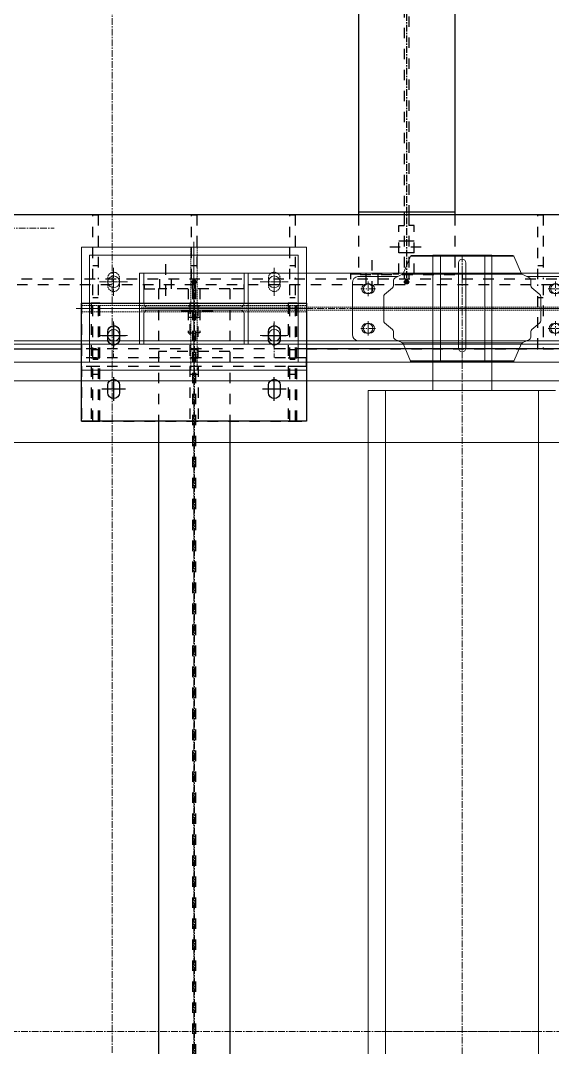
# Model space of a CAD drawing. Header units: inches. Extents: x 209270 to 234360, y -180214 to -150194.
# Drawn here: x 222891 to 223884, y -161594 to -159676 of the extents above; entities that cross this region are included whole.
import ezdxf

# ---------------------------------------------------------------- set-up
doc = ezdxf.new("R2010")
doc.units = ezdxf.units.IN
doc.header["$LTSCALE"] = 10
doc.header["$MEASUREMENT"] = 0
for name, pattern in [('CENTER', [2, 1.25, -0.25, 0.25, -0.25]), ('DXK_LINE_DOT2', [3.9198, 1.9599, -1.9599]), ('HIDDEN', [0.375, 0.25, -0.125])]:
    doc.linetypes.add(name, pattern=pattern)
doc.layers.get('0').update_dxf_attribs({"color": 1})
for name, color, linetype in [('_STR_0', 5, 'Continuous'), ('_STR_1', 5, 'Continuous'), ('_STR_2', 5, 'Continuous'), ('_STR_4', 5, 'Continuous')]:
    doc.layers.add(name, color=color, linetype=linetype)
for name, color, linetype, lineweight in [('adani logo', 1, 'Continuous', 15), ('All Bought', 1, 'Continuous', 9), ('Belt', 1, 'Continuous', 9), ('CEN', 1, 'CENTER', 9), ('DIM', 1, 'Continuous', 13), ('HIDDDEN', 1, 'HIDDEN', 9), ('HIDDEN', 1, 'HIDDEN', 9), ('MAIN OBJECT', 1, 'Continuous', 18), ('OBJECT', 1, 'Continuous', 18), ('STR25', 1, 'Continuous', 5)]:
    doc.layers.add(name, color=color, linetype=linetype, lineweight=lineweight)

# ---------------------------------------------------------------- blocks, each defined once
blk = doc.blocks.new('A$Ccd523e08')
at = {"layer": 'CEN'}
blk.add_line((-55.5, 1500, 4.7), (-2941.9, 1500, 4.7), dxfattribs=at)
blk = doc.blocks.new('A$C1f4f58bd')
at = {"layer": 'CEN'}
blk.add_lwpolyline([(1100, 2200), (5000, 2200), (5000, -2700), (1100, -2700)], close=True, dxfattribs=at)
blk = doc.blocks.new('A$Cee1ce5ad')
at = {"layer": 'All Bought'}
for p, q in [((-110.6, 65.2), (-96.5, 98)), ((-96.6, 97.8), (96.6, 97.8)), ((-92.9, 99.5), (92.9, 99.5)), ((110.6, 65.2), (96.5, 98)), ((-6.9, 85.4), (-6.9, -73.9)), ((6.9, 85.4), (6.9, -73.9)), ((-195, 60), (-120.6, 60)), ((-125.4, 57.7), (-113, 63.5)), ((-111.9, 64.2), (111.9, 64.2)), ((125.4, 57.7), (113, 63.5)), ((120.6, 60), (195, 60)), ((-205, 48.3), (-205, -48.3)), ((-144.9, 26.5), (-130.1, 38.9)), ((-128.3, 51.5), (-128.3, 42.7)), ((128.3, 51.5), (128.3, 42.7)), ((144.9, 26.5), (130.1, 38.9)), ((205, 48.3), (205, -48.3)), ((-146.7, 22.7), (-146.7, -22.7)), ((146.7, 22.7), (146.7, -22.7)), ((-144.9, -26.5), (-130.1, -38.9)), ((144.9, -26.5), (130.1, -38.9)), ((-128.3, -51.5), (-128.3, -42.7)), ((128.3, -51.5), (128.3, -42.7)), ((-195, -60), (-120.6, -60)), ((-125.4, -57.7), (-113, -63.5)), ((-111.9, -64.2), (111.9, -64.2)), ((-110.6, -65.2), (-96.5, -98)), ((110.6, -65.2), (96.5, -98)), ((125.4, -57.7), (113, -63.5)), ((120.6, -60), (195, -60)), ((-96.6, -97.8), (96.6, -97.8)), ((-92.9, -99.5), (92.9, -99.5))]:
    blk.add_line(p, q, dxfattribs=at)
at = {"layer": 'All Bought', "ltscale": 50}
for p, q in [((-42.5, 99.5), (-42.5, -99.5)), ((40.8, 99.5), (40.8, -99.5))]:
    blk.add_line(p, q, dxfattribs=at)
at = {"layer": 'All Bought'}
for points in [[(-171.2, 28, 1), (-171.2, 46), (-177.2, 46, 1), (-177.2, 28)], [(178.8, 28, 1), (178.8, 46), (172.8, 46, 1), (172.8, 28)], [(-171.2, -46, 1), (-171.2, -28), (-177.2, -28, 1), (-177.2, -46)], [(178.8, -46, 1), (178.8, -28), (172.8, -28, 1), (172.8, -46)]]:
    blk.add_lwpolyline(points, format="xyb", close=True, dxfattribs=at)
for centre, radius, start, end in [((-92.9, 94.5), 5, 90, 135), ((92.9, 94.5), 5, 45, 90), ((0, 85.4), 6.9, 0, 180), ((-193.5, 48.6), 11.5, 97.6625, 181.1349), ((-120.5, 51.7), 7.85, 129.2243, 180.8268), ((-116.5, 71.1), 8.33, 295, 315), ((116.5, 71.1), 8.33, 225, 245), ((120.5, 51.7), 7.85, 359.1732, 50.7757), ((193.5, 48.6), 11.5, 358.8651, 82.3375), ((-133.3, 42.7), 5, 310, 0), ((133.3, 42.7), 5, 180, 230), ((-141.7, 22.7), 5, 130, 180), ((141.7, 22.7), 5, 0, 50), ((-141.7, -22.7), 5, 180, 230), ((141.7, -22.7), 5, 310, 0), ((-193.5, -48.6), 11.5, 178.8651, 262.3375), ((-133.3, -42.7), 5, 0, 50), ((-120.5, -51.7), 7.85, 179.1732, 230.7757), ((120.5, -51.7), 7.85, 309.2243, 0.8268), ((133.3, -42.7), 5, 130, 180), ((193.5, -48.6), 11.5, 277.6625, 1.1349), ((-116.5, -71.1), 8.33, 45, 65), ((0, -73.9), 6.9, 180, 0), ((116.5, -71.1), 8.33, 115, 135), ((-92.9, -94.5), 5, 225, 270), ((92.9, -94.5), 5, 270, 315)]:
    blk.add_arc(centre, radius, start, end, dxfattribs=at)
at = {"layer": 'CEN'}
for p, q in [((0, 99.5), (0, -99.5)), ((-174.2, 50.5), (-174.2, 23.5)), ((175.8, 50.5), (175.8, 23.5)), ((-160.7, 37), (-187.7, 37)), ((162.3, 37), (189.3, 37)), ((-205, 0), (205, 0)), ((-160.7, -37), (-187.7, -37)), ((-174.2, -50.5), (-174.2, -23.5)), ((162.3, -37), (189.3, -37)), ((175.8, -50.5), (175.8, -23.5))]:
    blk.add_line(p, q, dxfattribs=at)
blk = doc.blocks.new('A$C439c46b0')
at = {"layer": 'CEN'}
for p, q in [((0, 124.8), (0, -124.8)), ((-150, 30), (-150, 70)), ((150, 70), (150, 30)), ((-176.1, 50), (-123.9, 50)), ((123.9, 50), (176.1, 50)), ((-219.8, 0), (219.8, 0)), ((-150, -70), (-150, -30)), ((150, -30), (150, -70)), ((-123.9, -50), (-176.1, -50)), ((176.1, -50), (123.9, -50))]:
    blk.add_line(p, q, dxfattribs=at)
at = {"layer": 'MAIN OBJECT', "elevation": -528}
blk.add_lwpolyline([(-195, 100), (195, 100), (195, -100), (-195, -100)], close=True, dxfattribs=at)
at = {"layer": 'MAIN OBJECT'}
for centre in [(-150, 50, -1074.4), (150, 50, -1074.4), (-150, -50, -1074.4), (150, -50, -1074.4)]:
    blk.add_circle(centre, 11, dxfattribs=at)
blk = doc.blocks.new('A$C4ed3ba51')
at = {"layer": 'CEN'}
for p, q in [((0, 115), (0, -115)), ((-150, 23.9), (-150, 91.1)), ((150, 23.9), (150, 91.1)), ((-130, 50), (-170, 50)), ((130, 50), (170, 50)), ((-210, 0), (210, 0)), ((-150, -23.9), (-150, -76.1)), ((150, -23.9), (150, -76.1)), ((-130, -50), (-170, -50)), ((130, -50), (170, -50))]:
    blk.add_line(p, q, dxfattribs=at)
at = {"layer": 'HIDDDEN'}
for points in [[(6, 6), (6, 115), (-6, 115), (-6, 6)], [(6, -6), (6, -115), (-6, -115), (-6, -6)]]:
    blk.add_lwpolyline(points, dxfattribs=at)
blk.add_lwpolyline([(-210, -6), (210, -6), (210, 6), (-210, 6)], close=True, dxfattribs=at)
at = {"layer": 'HIDDEN', "elevation": -528}
for points in [[(-139, 57, 1), (-161, 57), (-161, 43, 1), (-139, 43)], [(139, 57, -1), (161, 57), (161, 43, -1), (139, 43)], [(-139, -57, -1), (-161, -57), (-161, -43, -1), (-139, -43)], [(139, -57, 1), (161, -57), (161, -43, 1), (139, -43)]]:
    blk.add_lwpolyline(points, format="xyb", close=True, dxfattribs=at)
at = {"layer": 'MAIN OBJECT'}
blk.add_lwpolyline([(-101.5, 66.5), (-93.7, 66.5), (-93.7, 10.4, 0.414214), (-86.1, 2.8), (86.1, 2.8, 0.414214), (93.7, 10.4), (93.7, 66.5), (101.5, 66.5), (101.5, -66.5), (93.7, -66.5), (93.7, -66.5), (93.7, -10.4, 0.414214), (86.1, -2.8), (-86.1, -2.8, 0.414214), (-93.7, -10.4), (-93.7, -66.5), (-93.7, -66.5), (-101.5, -66.5)], format="xyb", close=True, dxfattribs=at)
at = {"layer": 'STR25', "elevation": -528}
blk.add_lwpolyline([(-210, 115), (210, 115), (210, -115), (-210, -115)], close=True, dxfattribs=at)
at = {"layer": 'adani logo'}
blk.add_blockref('A$C439c46b0', (0, 0), dxfattribs=at)
blk = doc.blocks.new('RTR')
at = {"layer": 'All Bought'}
for p, q in [((-83462, -1561510, 7412901051.7), (-83462, -1561763)), ((-83462, -1561510, 7412901051.7), (-83352, -1561510, 7412901051.7)), ((-83352, -1561510, 7412901051.7), (-83352, -1561763)), ((-83232.6, -1561763), (-83582.6, -1561763)), ((-83582.6, -1561763), (-83582.6, -1564163)), ((-83550.6, -1561763), (-83550.6, -1564163)), ((-83264.6, -1561763), (-83264.6, -1564163))]:
    blk.add_line(p, q, dxfattribs=at)
at = {"layer": 'CEN'}
for p, q in [((-83407, -1561510.1), (-83407, -1564406.4)), ((-83582.8, -1561559.5, 3956186986.7), (-83582.8, -1561586.5, 3956186986.7)), ((-83569.3, -1561573, 3956186986.7), (-83596.3, -1561573, 3956186986.7)), ((-83219.3, -1561573, 3956186986.7), (-83246.3, -1561573, 3956186986.7)), ((-82885.2, -1561610, 4202462826.4), (-84008.2, -1561610, 10666859653.8)), ((-83462, -1561610, 7412901051.7), (-83352, -1561610, 7412901051.7)), ((-83582.8, -1561633.5, 3956186986.7), (-83582.8, -1561660.5, 3956186986.7)), ((-83569.3, -1561647, 3956186986.7), (-83596.3, -1561647, 3956186986.7)), ((-83219.3, -1561647, 3956186986.7), (-83246.3, -1561647, 3956186986.7)), ((-83908.2, -1564415.8), (-83908.2, -1561663.2)), ((-83557, -1562960, 7412901048.3), (-83257, -1562960, 7412901048.3))]:
    blk.add_line(p, q, dxfattribs=at)
at = {"layer": 'HIDDDEN'}
for p, q in [((-82808.2, -1561607, 10666859653.8), (-84008.2, -1561607, 10666859653.8)), ((-82808.2, -1561613, 10666859653.8), (-84008.2, -1561613, 10666859653.8))]:
    blk.add_line(p, q, dxfattribs=at)
at = {"layer": 'MAIN OBJECT'}
for centre in [(-83582.8, -1561573, 3956186986.7), (-83232.8, -1561573, 3956186986.7), (-83582.8, -1561647, 3956186986.7), (-83232.8, -1561647, 3956186986.7)]:
    blk.add_circle(centre, 9, dxfattribs=at)
at = {"layer": 'OBJECT'}
for p, q in [((-82808.2, -1561543.5, 10666859653.8), (-84008.2, -1561543.5, 10666859653.8)), ((-82808.2, -1561676.5, 10666859653.8), (-84008.2, -1561676.5, 10666859653.8))]:
    blk.add_line(p, q, dxfattribs=at)
at = {"xscale": -0.9999999999999998, "rotation": 180.0000896999132}
blk.add_blockref('A$C4ed3ba51', (-83908.2, -1561610, 8882565593.7), dxfattribs=at)
at = {"layer": 'MAIN OBJECT', "xscale": -0.9999999999999989, "rotation": 4.48499566286e-05}
blk.add_blockref('A$Cee1ce5ad', (-83407, -1561610, 7412901051.7), dxfattribs=at)
blk = doc.blocks.new('Part-116860372-116595 - 114867')
at = {"layer": '_STR_1', "linetype": 'DXK_LINE_DOT2'}
for p, q in [((223022.8, -160203.7), (223022.8, -160305.7)), ((223038.8, -160203.7), (223022.8, -160203.7)), ((223038.8, -160305.7), (223038.8, -160203.7)), ((223038.8, -160290.7), (223022.8, -160290.7)), ((223022.8, -160305.7), (223038.8, -160305.7))]:
    blk.add_line(p, q, dxfattribs=at)
blk = doc.blocks.new('Part-116860372-115945 - 114867')
at = {"layer": '_STR_1', "linetype": 'DXK_LINE_DOT2'}
for p, q in [((223122, -160168.7), (223122, -160176.7)), ((223122, -160176.7), (223148.3, -160176.7)), ((223204, -160176.7), (223204, -160258.7)), ((223212, -160176.7), (223212, -160168.7)), ((223204, -160258.7), (223212, -160258.7))]:
    blk.add_line(p, q, dxfattribs=at)
blk = doc.blocks.new('Part-116860372-157426 - 114867')
at = {"layer": '_STR_1', "linetype": 'DXK_LINE_DOT2'}
for p, q in [((223025.9, -160038.7), (222866.9, -160038.7)), ((223209.9, -160038.7), (223035.9, -160038.7)), ((223393.9, -160038.7), (223219.9, -160038.7)), ((223856.9, -160038.7), (223403.9, -160038.7)), ((224025.9, -160038.7), (223866.9, -160038.7)), ((222866.9, -160288.7), (223004.9, -160288.7)), ((223424.9, -160288.7), (223856.9, -160288.7)), ((223866.9, -160288.7), (224004.9, -160288.7))]:
    blk.add_line(p, q, dxfattribs=at)
blk = doc.blocks.new('Bolt-116860372-115947 - 114867')
at = {"layer": '_STR_1', "linetype": 'DXK_LINE_DOT2'}
for p, q in [((223162, -160189.7), (223162, -160126.7)), ((223151, -160168.7), (223151, -160158.7)), ((223173, -160168.7), (223173, -160158.7)), ((223151, -160176.7), (223151, -160168.7)), ((223173, -160176.7), (223173, -160168.7))]:
    blk.add_line(p, q, dxfattribs=at)
blk = doc.blocks.new('Part-116860372-114969 - 114867')
at = {"layer": '_STR_4', "linetype": 'Continuous'}
blk.add_hatch(color=256, dxfattribs=at).paths.add_polyline_path([(223611.9, -160167.7, -1), (223611.9, -160159.7, -1)])
at = {"layer": '_STR_1', "linetype": 'DXK_LINE_DOT2'}
for p, q in [((223616.2, -155473.7), (223616.2, -160033.7)), ((223607.6, -156239.8), (223607.6, -160033.7)), ((223521.9, -160038.7), (223521.9, -160150.7)), ((223607.6, -160038.7), (223607.6, -160150.7)), ((223616.2, -160038.7), (223616.2, -160150.7)), ((223701.9, -160038.7), (223701.9, -160150.7)), ((223701.9, -160150.7), (223521.9, -160150.7))]:
    blk.add_line(p, q, dxfattribs=at)
at = {"layer": '_STR_2', "linetype": 'Continuous'}
for p, q in [((223521.9, -155468.7), (223521.9, -160038.7)), ((223701.9, -155468.7), (223701.9, -160038.7)), ((223701.9, -160033.7), (223521.9, -160033.7)), ((223607.6, -160033.7), (223607.6, -160038.7)), ((223616.2, -160033.7), (223616.2, -160038.7))]:
    blk.add_line(p, q, dxfattribs=at)
at = {"layer": '_STR_4', "linetype": 'CENTER'}
blk.add_line((223611.9, -155363.7), (223611.9, -160163.7), dxfattribs=at)
at = {"layer": '_STR_4', "linetype": 'Continuous'}
blk.add_circle((223611.9, -160163.7), 4, dxfattribs=at)
blk = doc.blocks.new('Part-116860372-114988 - 114867')
at = {"layer": '_STR_4', "linetype": 'Continuous'}
blk.add_hatch(color=256, dxfattribs=at).paths.add_polyline_path([(223214.9, -160167.7, -1), (223214.9, -160159.7, -1)])
at = {"layer": '_STR_1', "linetype": 'DXK_LINE_DOT2'}
for p, q in [((223281.5, -160176.7), (223148.3, -160176.7)), ((223148.3, -160176.7), (223148.3, -160423.7)), ((223212, -160176.7), (223212, -163149.7)), ((223217.7, -160176.7), (223217.7, -163149.7)), ((223281.5, -160176.7), (223281.5, -160423.7)), ((223281.5, -160293.7), (223148.3, -160293.7))]:
    blk.add_line(p, q, dxfattribs=at)
at = {"layer": '_STR_2', "linetype": 'Continuous'}
for p, q in [((223148.3, -160423.7), (223148.3, -162903.7)), ((223281.5, -160423.7), (223281.5, -162903.7))]:
    blk.add_line(p, q, dxfattribs=at)
at = {"layer": '_STR_4', "linetype": 'CENTER'}
blk.add_line((223214.9, -160163.7), (223214.9, -163163.7), dxfattribs=at)
at = {"layer": '_STR_4', "linetype": 'Continuous'}
blk.add_circle((223214.9, -160163.7), 4, dxfattribs=at)
blk = doc.blocks.new('Bolt-116860372-149904 - 114867')
at = {"layer": '_STR_1', "linetype": 'DXK_LINE_DOT2'}
for p, q in [((223547.6, -160181.7), (223547.6, -160113.7)), ((223536.6, -160158.7), (223536.6, -160148.7)), ((223536.6, -160168.7), (223536.6, -160158.7)), ((223558.6, -160158.7), (223558.6, -160148.7)), ((223558.6, -160168.7), (223558.6, -160158.7))]:
    blk.add_line(p, q, dxfattribs=at)
blk = doc.blocks.new('Part-116860372-115112 - 114867')
at = {"layer": '_STR_1', "linetype": 'DXK_LINE_DOT2'}
blk.add_line((223424.9, -160288.7), (223004.9, -160288.7), dxfattribs=at)
at = {"layer": '_STR_2', "linetype": 'Continuous'}
for p, q in [((225381.9, -160038.7), (216886.9, -160038.7)), ((216886.9, -160288.7), (223004.9, -160288.7)), ((224004.9, -160288.7), (223424.9, -160288.7))]:
    blk.add_line(p, q, dxfattribs=at)
blk = doc.blocks.new('Part-116860372-115114 - 114867')
at = {"layer": '_STR_1', "linetype": 'DXK_LINE_DOT2'}
for p, q in [((225381.9, -160158.7), (216886.9, -160158.7)), ((216886.9, -160168.7), (225381.9, -160168.7))]:
    blk.add_line(p, q, dxfattribs=at)
blk = doc.blocks.new('Part-116860372-116609 - 114867')
at = {"layer": '_STR_1', "linetype": 'DXK_LINE_DOT2'}
for p, q in [((223393.9, -160158.7), (223393.9, -160038.7)), ((223393.9, -160038.7), (223403.9, -160038.7)), ((223403.9, -160038.7), (223403.9, -160158.7)), ((223403.9, -160133.7), (223393.9, -160133.7))]:
    blk.add_line(p, q, dxfattribs=at)
blk = doc.blocks.new('Part-116860372-149907 - 114867')
at = {"layer": '_STR_1', "linetype": 'DXK_LINE_DOT2'}
for p, q in [((223856.9, -160288.7), (223856.9, -160168.7)), ((223866.9, -160168.7), (223866.9, -160288.7)), ((223866.9, -160193.7), (223856.9, -160193.7)), ((223866.9, -160288.7), (223856.9, -160288.7))]:
    blk.add_line(p, q, dxfattribs=at)
blk = doc.blocks.new('Part-116860372-116598 - 114867')
at = {"layer": '_STR_1', "linetype": 'DXK_LINE_DOT2'}
for p, q in [((223206.8, -160203.7), (223206.8, -160305.7)), ((223222.8, -160203.7), (223206.8, -160203.7)), ((223222.8, -160305.7), (223222.8, -160203.7)), ((223222.8, -160290.7), (223206.8, -160290.7)), ((223206.8, -160305.7), (223222.8, -160305.7))]:
    blk.add_line(p, q, dxfattribs=at)
blk = doc.blocks.new('Part-116860372-116596 - 114867')
at = {"layer": '_STR_1', "linetype": 'DXK_LINE_DOT2'}
for p, q in [((223004.9, -160203.7), (223004.9, -160423.7)), ((223004.9, -160203.7), (223424.9, -160203.7)), ((223424.9, -160203.7), (223424.9, -160423.7)), ((223004.9, -160423.7), (223424.9, -160423.7))]:
    blk.add_line(p, q, dxfattribs=at)
blk = doc.blocks.new('Bolt-116860372-115946 - 114867')
at = {"layer": '_STR_1', "linetype": 'DXK_LINE_DOT2'}
for p, q in [((223204, -160207.7), (223212, -160207.7)), ((223212, -160207.7), (223217.7, -160207.7)), ((223217.7, -160207.7), (223225.7, -160207.7)), ((223191, -160218.7), (223259, -160218.7)), ((223204, -160229.7), (223212, -160229.7)), ((223212, -160229.7), (223217.7, -160229.7)), ((223217.7, -160229.7), (223225.7, -160229.7))]:
    blk.add_line(p, q, dxfattribs=at)
blk = doc.blocks.new('Part-116860372-116608 - 114867')
at = {"layer": '_STR_1', "linetype": 'DXK_LINE_DOT2'}
for p, q in [((223393.9, -160423.7), (223393.9, -160168.7)), ((223403.9, -160168.7), (223403.9, -160423.7)), ((223403.9, -160193.7), (223393.9, -160193.7)), ((223403.9, -160308.7), (223393.9, -160308.7)), ((223403.9, -160423.7), (223393.9, -160423.7))]:
    blk.add_line(p, q, dxfattribs=at)
blk = doc.blocks.new('Part-116860372-116612 - 114867')
at = {"layer": '_STR_1', "linetype": 'DXK_LINE_DOT2'}
for p, q in [((223025.9, -160158.7), (223025.9, -160038.7)), ((223025.9, -160038.7), (223035.9, -160038.7)), ((223035.9, -160038.7), (223035.9, -160158.7)), ((223035.9, -160133.7), (223025.9, -160133.7))]:
    blk.add_line(p, q, dxfattribs=at)
blk = doc.blocks.new('Part-116860372-116593 - 114867')
at = {"layer": '_STR_1', "linetype": 'DXK_LINE_DOT2'}
for p, q in [((223004.9, -160321.7), (223004.9, -160305.7)), ((223424.9, -160305.7), (223004.9, -160305.7)), ((223424.9, -160321.7), (223424.9, -160305.7)), ((223424.9, -160321.7), (223004.9, -160321.7))]:
    blk.add_line(p, q, dxfattribs=at)
blk = doc.blocks.new('Part-116860372-116597 - 114867')
at = {"layer": '_STR_1', "linetype": 'DXK_LINE_DOT2'}
for p, q in [((223038.8, -160321.7), (223022.8, -160321.7)), ((223022.8, -160321.7), (223022.8, -160423.7)), ((223038.8, -160423.7), (223038.8, -160321.7)), ((223038.8, -160336.7), (223022.8, -160336.7)), ((223022.8, -160423.7), (223038.8, -160423.7))]:
    blk.add_line(p, q, dxfattribs=at)
blk = doc.blocks.new('Part-116860372-115944 - 114867')
at = {"layer": '_STR_1', "linetype": 'DXK_LINE_DOT2'}
for p, q in [((223217.7, -160176.7), (223217.7, -160168.7)), ((223225.7, -160176.7), (223225.7, -160258.7)), ((223307.7, -160176.7), (223281.5, -160176.7)), ((223307.7, -160168.7), (223307.7, -160176.7)), ((223225.7, -160258.7), (223217.7, -160258.7))]:
    blk.add_line(p, q, dxfattribs=at)
blk = doc.blocks.new('Part-116860372-116601 - 114867')
at = {"layer": '_STR_1', "linetype": 'DXK_LINE_DOT2'}
for p, q in [((223406.8, -160321.7), (223390.8, -160321.7)), ((223390.8, -160321.7), (223390.8, -160423.7)), ((223406.8, -160423.7), (223406.8, -160321.7)), ((223406.8, -160336.7), (223390.8, -160336.7)), ((223390.8, -160423.7), (223406.8, -160423.7))]:
    blk.add_line(p, q, dxfattribs=at)
blk = doc.blocks.new('Part-116860372-115991 - 114867')
at = {"layer": '_STR_1', "linetype": 'DXK_LINE_DOT2'}
for p, q in [((223597.6, -160148.7), (223597.6, -160058.7)), ((223597.6, -160058.7), (223607.6, -160058.7)), ((223507.6, -160158.7), (223507.6, -160148.7)), ((223507.6, -160148.7), (223597.6, -160148.7)), ((223607.6, -160150.7), (223607.6, -160158.7))]:
    blk.add_line(p, q, dxfattribs=at)
blk = doc.blocks.new('Part-116860372-115992 - 114867')
at = {"layer": '_STR_1', "linetype": 'DXK_LINE_DOT2'}
for p, q in [((223626.2, -160058.7), (223616.2, -160058.7)), ((223626.2, -160148.7), (223626.2, -160058.7)), ((223616.2, -160150.7), (223616.2, -160158.7)), ((223716.2, -160148.7), (223626.2, -160148.7)), ((223716.2, -160158.7), (223716.2, -160148.7))]:
    blk.add_line(p, q, dxfattribs=at)
blk = doc.blocks.new('Bolt-116860372-115993 - 114867')
at = {"layer": '_STR_1', "linetype": 'DXK_LINE_DOT2'}
for p, q in [((223639.2, -160098.7), (223561.2, -160098.7)), ((223607.6, -160087.7), (223597.6, -160087.7)), ((223616.2, -160087.7), (223607.6, -160087.7)), ((223626.2, -160087.7), (223616.2, -160087.7)), ((223607.6, -160109.7), (223597.6, -160109.7)), ((223616.2, -160109.7), (223607.6, -160109.7)), ((223626.2, -160109.7), (223616.2, -160109.7))]:
    blk.add_line(p, q, dxfattribs=at)
blk = doc.blocks.new('Part-116860372-116594 - 114867')
at = {"layer": '_STR_2', "linetype": 'Continuous'}
for p, q in [((223004.9, -160423.7), (223004.9, -160203.7)), ((223004.9, -160203.7), (223424.9, -160203.7)), ((223424.9, -160203.7), (223424.9, -160423.7)), ((223424.9, -160423.7), (223004.9, -160423.7))]:
    blk.add_line(p, q, dxfattribs=at)
blk = doc.blocks.new('Part-116860372-116599 - 114867')
at = {"layer": '_STR_1', "linetype": 'DXK_LINE_DOT2'}
for p, q in [((223222.8, -160321.7), (223206.8, -160321.7)), ((223206.8, -160321.7), (223206.8, -160423.7)), ((223222.8, -160321.7), (223222.8, -160423.7)), ((223222.8, -160336.7), (223206.8, -160336.7))]:
    blk.add_line(p, q, dxfattribs=at)
at = {"layer": '_STR_2', "linetype": 'Continuous'}
for p, q in [((223206.8, -160423.7), (223206.8, -160423.7)), ((223206.8, -160423.7), (223222.8, -160423.7)), ((223222.8, -160423.7), (223222.8, -160423.7))]:
    blk.add_line(p, q, dxfattribs=at)
blk = doc.blocks.new('Part-116860372-116600 - 114867')
at = {"layer": '_STR_1', "linetype": 'DXK_LINE_DOT2'}
for p, q in [((223390.8, -160203.7), (223390.8, -160305.7)), ((223406.8, -160203.7), (223390.8, -160203.7)), ((223406.8, -160305.7), (223406.8, -160203.7)), ((223406.8, -160290.7), (223390.8, -160290.7)), ((223390.8, -160305.7), (223406.8, -160305.7))]:
    blk.add_line(p, q, dxfattribs=at)
blk = doc.blocks.new('Bolt-116860372-116602 - 114867')
at = {"layer": '_STR_2', "linetype": 'Continuous'}
for p, q in [((223053.9, -160256.7), (223054.7, -160252.5)), ((223054.7, -160252.5), (223057.1, -160248.9)), ((223057.1, -160248.9), (223060.7, -160246.5)), ((223060.7, -160246.5), (223064.9, -160245.7)), ((223064.9, -160285.7), (223064.9, -160241.7)), ((223064.9, -160245.7), (223064.9, -160245.7)), ((223064.9, -160245.7), (223069.1, -160246.5)), ((223069.1, -160246.5), (223072.6, -160248.9)), ((223072.6, -160248.9), (223075, -160252.5)), ((223075, -160252.5), (223075.9, -160256.7)), ((223353.9, -160256.7), (223354.7, -160252.5)), ((223354.7, -160252.5), (223357.1, -160248.9)), ((223357.1, -160248.9), (223360.7, -160246.6)), ((223360.7, -160246.6), (223364.9, -160245.7)), ((223364.9, -160285.7), (223364.9, -160241.7)), ((223364.9, -160245.7), (223364.9, -160245.7)), ((223364.9, -160245.7), (223369.1, -160246.6)), ((223369.1, -160246.6), (223372.6, -160248.9)), ((223372.6, -160248.9), (223375, -160252.5)), ((223375, -160252.5), (223375.9, -160256.7)), ((223042.9, -160263.7), (223086.9, -160263.7)), ((223053.9, -160270.7), (223053.9, -160256.7)), ((223054.7, -160274.9), (223053.9, -160270.7)), ((223075.9, -160270.7), (223075, -160274.9)), ((223075.9, -160256.7), (223075.9, -160270.7)), ((223342.9, -160263.7), (223386.9, -160263.7)), ((223353.9, -160270.7), (223353.9, -160256.7)), ((223354.7, -160274.9), (223353.9, -160270.7)), ((223375.9, -160270.7), (223375, -160274.9)), ((223375.9, -160256.7), (223375.9, -160270.7)), ((223057.1, -160278.5), (223054.7, -160274.9)), ((223060.7, -160280.9), (223057.1, -160278.5)), ((223064.9, -160281.7), (223060.7, -160280.9)), ((223069.1, -160280.9), (223064.9, -160281.7)), ((223064.9, -160281.7), (223064.9, -160281.7)), ((223072.6, -160278.5), (223069.1, -160280.9)), ((223075, -160274.9), (223072.6, -160278.5)), ((223357.1, -160278.5), (223354.7, -160274.9)), ((223360.7, -160280.9), (223357.1, -160278.5)), ((223364.9, -160281.7), (223360.7, -160280.9)), ((223369.1, -160280.9), (223364.9, -160281.7)), ((223364.9, -160281.7), (223364.9, -160281.7)), ((223372.6, -160278.5), (223369.1, -160280.9)), ((223375, -160274.9), (223372.6, -160278.5)), ((223054.7, -160352.5), (223057.1, -160348.9)), ((223057.1, -160348.9), (223060.6, -160346.5)), ((223060.6, -160346.5), (223064.9, -160345.7)), ((223064.9, -160385.7), (223064.9, -160341.7)), ((223064.9, -160345.7), (223064.9, -160345.7)), ((223064.9, -160345.7), (223069.1, -160346.5)), ((223069.1, -160346.5), (223072.6, -160348.9)), ((223072.6, -160348.9), (223075, -160352.5)), ((223354.7, -160352.5), (223357.1, -160348.9)), ((223357.1, -160348.9), (223360.6, -160346.6)), ((223360.6, -160346.6), (223364.9, -160345.7)), ((223364.9, -160385.7), (223364.9, -160341.7)), ((223364.9, -160345.7), (223364.9, -160345.7)), ((223364.9, -160345.7), (223369.1, -160346.6)), ((223369.1, -160346.6), (223372.6, -160348.9)), ((223372.6, -160348.9), (223375, -160352.5)), ((223042.9, -160363.7), (223086.9, -160363.7)), ((223053.9, -160356.7), (223054.7, -160352.5)), ((223053.9, -160370.7), (223053.9, -160356.7)), ((223075, -160352.5), (223075.9, -160356.7)), ((223075.9, -160356.7), (223075.9, -160370.7)), ((223342.9, -160363.7), (223386.9, -160363.7)), ((223353.9, -160356.7), (223354.7, -160352.5)), ((223353.9, -160370.7), (223353.9, -160356.7)), ((223375, -160352.5), (223375.9, -160356.7)), ((223375.9, -160356.7), (223375.9, -160370.7)), ((223054.7, -160374.9), (223053.9, -160370.7)), ((223057.1, -160378.5), (223054.7, -160374.9)), ((223060.6, -160380.9), (223057.1, -160378.5)), ((223064.9, -160381.7), (223060.6, -160380.9)), ((223069.1, -160380.9), (223064.9, -160381.7)), ((223064.9, -160381.7), (223064.9, -160381.7)), ((223072.6, -160378.5), (223069.1, -160380.9)), ((223075, -160374.9), (223072.6, -160378.5)), ((223075.9, -160370.7), (223075, -160374.9)), ((223354.7, -160374.9), (223353.9, -160370.7)), ((223357.1, -160378.5), (223354.7, -160374.9)), ((223360.6, -160380.9), (223357.1, -160378.5)), ((223364.9, -160381.7), (223360.6, -160380.9)), ((223369.1, -160380.9), (223364.9, -160381.7)), ((223364.9, -160381.7), (223364.9, -160381.7)), ((223372.6, -160378.5), (223369.1, -160380.9)), ((223375, -160374.9), (223372.6, -160378.5)), ((223375.9, -160370.7), (223375, -160374.9))]:
    blk.add_line(p, q, dxfattribs=at)
blk = doc.blocks.new('Part-116860372-116610 - 114867')
at = {"layer": '_STR_1', "linetype": 'DXK_LINE_DOT2'}
for p, q in [((223209.9, -160158.7), (223209.9, -160038.7)), ((223209.9, -160038.7), (223219.9, -160038.7)), ((223219.9, -160038.7), (223219.9, -160158.7)), ((223219.9, -160133.7), (223209.9, -160133.7))]:
    blk.add_line(p, q, dxfattribs=at)
blk = doc.blocks.new('Part-116860372-116611 - 114867')
at = {"layer": '_STR_1', "linetype": 'DXK_LINE_DOT2'}
for p, q in [((223025.9, -160423.7), (223025.9, -160168.7)), ((223035.9, -160168.7), (223035.9, -160423.7)), ((223035.9, -160193.7), (223025.9, -160193.7)), ((223035.9, -160308.7), (223025.9, -160308.7)), ((223035.9, -160423.7), (223025.9, -160423.7))]:
    blk.add_line(p, q, dxfattribs=at)
blk = doc.blocks.new('Part-116860372-149906 - 114867')
at = {"layer": '_STR_1', "linetype": 'DXK_LINE_DOT2'}
for p, q in [((223856.9, -160158.7), (223856.9, -160038.7)), ((223856.9, -160038.7), (223866.9, -160038.7)), ((223866.9, -160038.7), (223866.9, -160158.7)), ((223866.9, -160133.7), (223856.9, -160133.7))]:
    blk.add_line(p, q, dxfattribs=at)

msp = doc.modelspace()

# ---------------------------------------------------------------- linework, layer by layer
at = {"layer": 'Belt'}
msp.add_line((232515.7, -160463.7, 0), (219599.9, -160463.7, 0), dxfattribs=at)
at = {"layer": 'CEN'}
for p, q in [((220972.4, -160313.7), (228896, -160313.7)), ((232515.4, -160313.7), (221148.1, -160313.7)), ((220011.9, -161563.7), (232509.3, -161563.7))]:
    msp.add_line(p, q, dxfattribs=at)
at = {"layer": 'HIDDEN'}
for p, q in [((220972.4, -160279.8, 8793052905.5), (228896, -160279.8, 8793052905.5)), ((232515.4, -160279.8, 7050750846.7), (221148.1, -160279.8, 7050750846.7))]:
    msp.add_line(p, q, dxfattribs=at)
at = {"layer": 'MAIN OBJECT'}
for p, q in [((220972.4, -160273.7), (228896, -160273.7)), ((232515.4, -160273.7), (221148.1, -160273.7)), ((220972.4, -160348.7), (228896, -160348.7)), ((232515.5, -160348.7), (221148.1, -160348.7))]:
    msp.add_line(p, q, dxfattribs=at)

# ---------------------------------------------------------------- block references
at = {"layer": '_STR_0', "zscale": 0.8}
for name in ['Part-116860372-114969 - 114867', 'Part-116860372-157426 - 114867', 'Part-116860372-115112 - 114867', 'Part-116860372-116612 - 114867', 'Part-116860372-116610 - 114867', 'Part-116860372-116609 - 114867', 'Part-116860372-149906 - 114867', 'Part-116860372-115991 - 114867', 'Part-116860372-115992 - 114867', 'Bolt-116860372-115993 - 114867', 'Bolt-116860372-149904 - 114867', 'Bolt-116860372-115947 - 114867', 'Part-116860372-115114 - 114867', 'Part-116860372-116611 - 114867', 'Part-116860372-115945 - 114867', 'Part-116860372-114988 - 114867', 'Part-116860372-115944 - 114867', 'Part-116860372-116608 - 114867', 'Part-116860372-149907 - 114867', 'Part-116860372-116596 - 114867', 'Part-116860372-116594 - 114867', 'Part-116860372-116595 - 114867', 'Bolt-116860372-115946 - 114867', 'Part-116860372-116598 - 114867', 'Part-116860372-116600 - 114867', 'Bolt-116860372-116602 - 114867', 'Part-116860372-116593 - 114867', 'Part-116860372-116597 - 114867', 'Part-116860372-116599 - 114867', 'Part-116860372-116601 - 114867']:
    msp.add_blockref(name, (0, 0), dxfattribs=at)
at = {"layer": 'DIM'}
msp.add_blockref('A$C1f4f58bd', (221961.9, -161563.7, -450449365.8), dxfattribs=at)
at = {"layer": 'DIM', "xscale": -1}
msp.add_blockref('A$Ccd523e08', (220011.9, -161563.7, 0.8), dxfattribs=at)
at = {"layer": 'MAIN OBJECT'}
msp.add_blockref('RTR', (307122.9, 1401396.3, -8882565064.9), dxfattribs=at)

doc.saveas('drawing.dxf')
